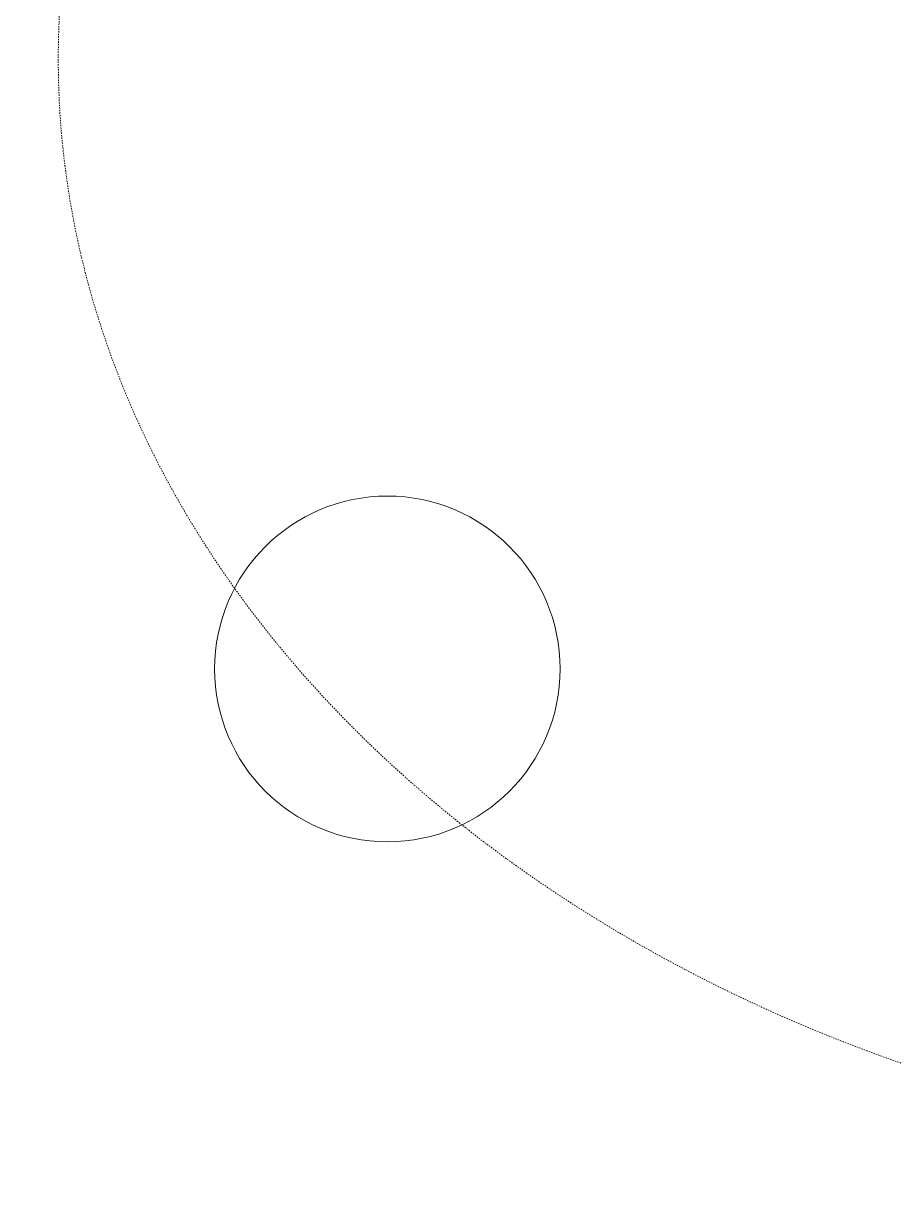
# Model space of a CAD drawing. Header units: inches. Extents: x 0 to 18221, y 0 to 6752.
# Drawn here: x 11304.6 to 11380.3, y 502.4 to 603.4 of the extents above; entities that cross this region are included whole.
import ezdxf

# ---------------------------------------------------------------- set-up
doc = ezdxf.new("R2010")
doc.units = ezdxf.units.IN
doc.header["$MEASUREMENT"] = 0
doc.linetypes.add('REMOTE_CONTROLBOX$0$DASHED', pattern=[0.2067, 0.1654, -0.0413])
for name, color, linetype, lineweight in [('REMOTE_CONTROLBOX$0$가시적인 것(ISO)', 3, 'Continuous', 5), ('REMOTE_CONTROLBOX$0$기호(ISO)', 5, 'Continuous', 5), ('REMOTE_CONTROLBOX$0$스케치 형상(ISO)', 3, 'Continuous', 5)]:
    doc.layers.add(name, color=color, linetype=linetype, lineweight=lineweight)
doc.styles.add('REMOTE_CONTROLBOX$0$치수 텍스트_PSTEK_POSCO', font='isocp.shx')
doc.dimstyles.new('REMOTE_CONTROLBOX$0$치수_PSTEK_POSCO$7', dxfattribs={"dimscale": 2, "dimtxt": 6, "dimasz": 2.5, "dimexe": 2, "dimexo": 2.5, "dimgap": 1, "dimtad": 1, "dimrnd": 1e-08, "dimdsep": 46, "dimtxsty": 'REMOTE_CONTROLBOX$0$치수 텍스트_PSTEK_POSCO', "dimcen": 0.09, "dimdle": 10, "dimclrd": 7, "dimclre": 7, "dimclrt": 2, "dimadec": 1, "dimazin": 2, "dimtfac": 1, "dimtmove": 0, "dimatfit": 3, "dimfxl": 1, "dimtolj": 1, "dimlwd": -1, "dimlwe": -1, "dimarcsym": 0})

msp = doc.modelspace()

# ---------------------------------------------------------------- linework, layer by layer
at = {"layer": 'REMOTE_CONTROLBOX$0$가시적인 것(ISO)'}
msp.add_circle((11336.2684, 547.3611), 15, dxfattribs=at)
at = {"layer": 'REMOTE_CONTROLBOX$0$스케치 형상(ISO)', "color": 6, "linetype": 'REMOTE_CONTROLBOX$0$DASHED', "ltscale": 0.725723}
msp.add_ellipse((11432.8771, 600.2841), major_axis=(125.1911, 0), ratio=0.7649419, dxfattribs=at)

# ---------------------------------------------------------------- leaders
at = {"layer": 'REMOTE_CONTROLBOX$0$기호(ISO)', "color": 7, "annotation_type": 0, "has_hookline": 1, "hookline_direction": 0, "text_width": 105.4951}
msp.add_leader([(11246.1029, 533.3159), (11265.6746, 411.1862), (11270.6746, 411.1862)], dimstyle='REMOTE_CONTROLBOX$0$치수_PSTEK_POSCO$7', override={"dimtad": 0}, dxfattribs=at)

doc.saveas('drawing.dxf')
